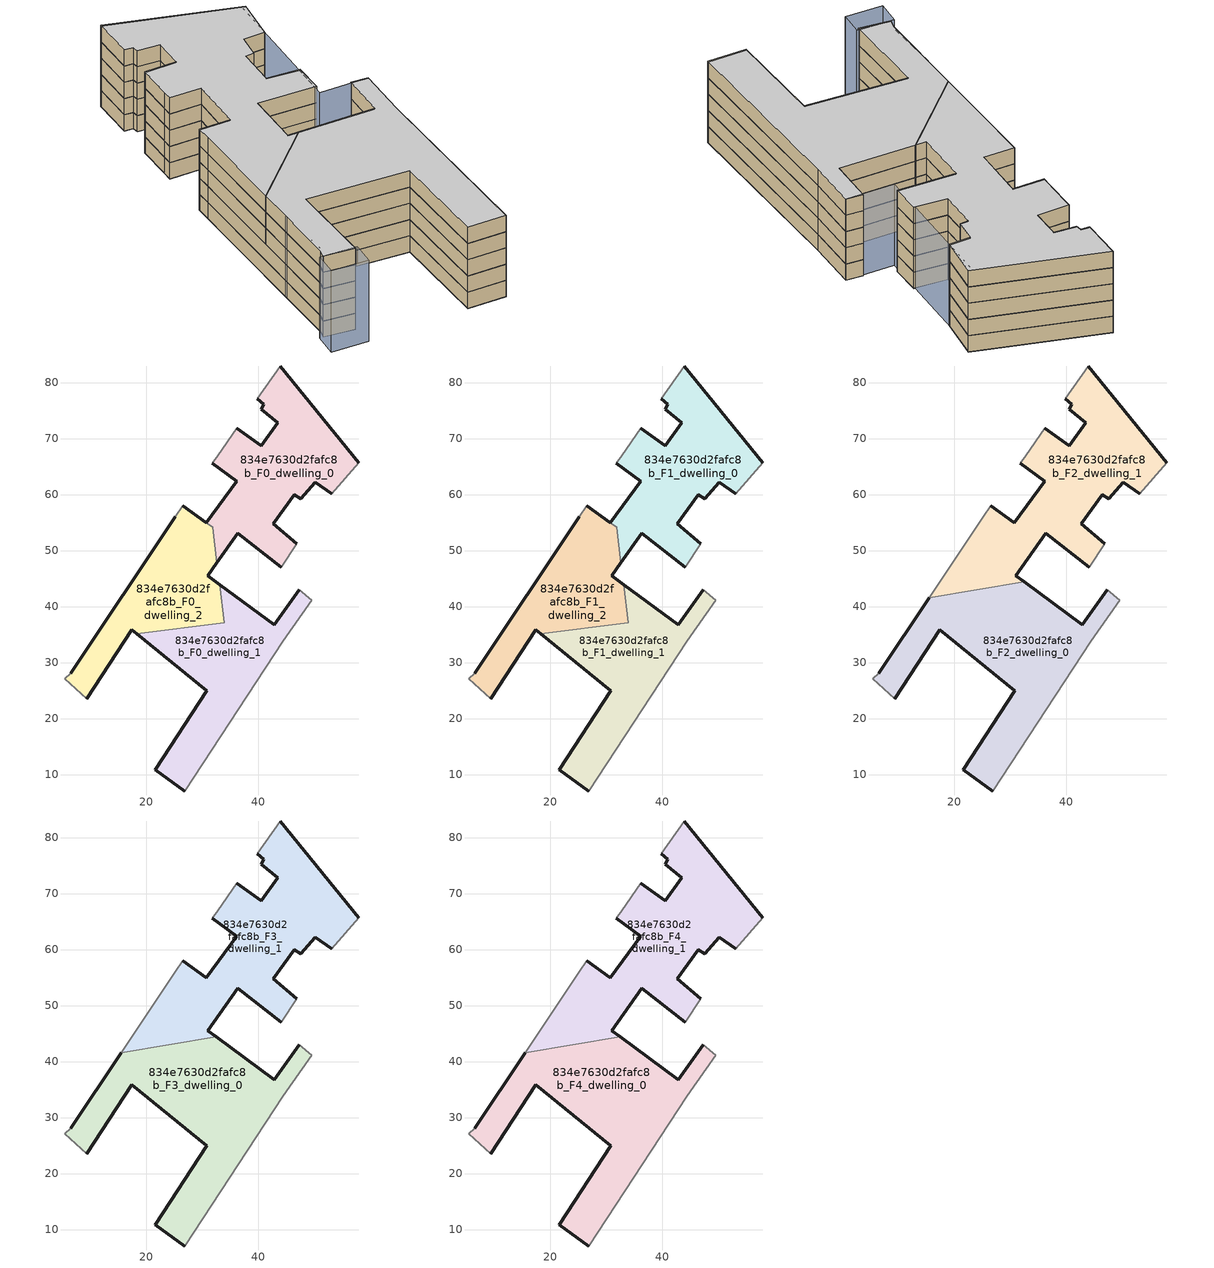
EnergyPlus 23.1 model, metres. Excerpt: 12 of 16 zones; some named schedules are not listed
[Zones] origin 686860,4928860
834e7630d2fafc8b_F0_dwelling_0
 floor ground (EU_floor_Construction): 46.88,51.18 42.68,54.79 46.39,59.99 47.58,59.22 50.13,62.15 53.1,60.13 57.91,65.67 43.93,82.95 39.81,77.06 40.96,76.1 40.51,75.21 43.41,72.78 40.54,68.71 36.14,71.81 32.73,66.92 31.77,65.55 36.1,62.39 30.69,54.97 31.83,54.14 32.6,47.82 36.27,53.07 44.09,47.01 z0
 wall outside (EU_wall_Construction): 36.14,71.81 40.54,68.71 43.41,72.78 40.51,75.21 40.96,76.1 39.81,77.06 / 43.93,82.95 57.91,65.67 / 53.1,60.13 50.13,62.15 47.58,59.22 46.39,59.99 42.68,54.79 46.88,51.18 / 44.09,47.01 36.27,53.07 32.6,47.82 / 30.69,54.97 36.1,62.39 31.77,65.55 z0:3
 wall adiabatic (EU_wall_Construction): 31.77,65.55 32.73,66.92 36.14,71.81 / 39.81,77.06 43.93,82.95 / 57.91,65.67 53.1,60.13 / 46.88,51.18 44.09,47.01 z0:3
 wall to 834e7630d2fafc8b_F0_dwelling_2 (EU_wall_Construction): 32.6,47.82 31.83,54.14 30.69,54.97 z0:3
834e7630d2fafc8b_F0_dwelling_1
 floor ground (EU_floor_Construction): 26.82,7.07 44.4,33.91 49.5,41.11 47.27,42.96 42.82,36.75 33.07,43.92 33.91,37.08 18.25,35.17 30.75,25 21.54,10.87 z0
 wall outside (EU_wall_Construction): 26.82,7.07 21.54,10.87 30.75,25 18.25,35.17 / 33.07,43.92 42.82,36.75 47.27,42.96 z0:3
 wall adiabatic (EU_wall_Construction): 47.27,42.96 49.5,41.11 44.4,33.91 26.82,7.07 z0:3
 wall to 834e7630d2fafc8b_F0_dwelling_2 (EU_wall_Construction): 18.25,35.17 33.91,37.08 33.07,43.92 z0:3
834e7630d2fafc8b_F0_dwelling_2
 floor ground (EU_floor_Construction): 33.91,37.08 33.07,43.92 30.96,45.47 32.6,47.82 31.83,54.14 26.5,58.02 25.16,56 6.5,28.08 5.42,27.08 9.36,23.58 17.39,35.87 18.25,35.17 z0
 wall outside (EU_wall_Construction): 18.25,35.17 17.39,35.87 9.36,23.58 / 6.5,28.08 25.16,56 / 32.6,47.82 30.96,45.47 33.07,43.92 / 26.5,58.02 30.69,54.97 z0:3
 wall adiabatic (EU_wall_Construction): 9.36,23.58 5.42,27.08 6.5,28.08 / 25.16,56 26.5,58.02 z0:3
834e7630d2fafc8b_F1_dwelling_0
 floor to 834e7630d2fafc8b_F0_dwelling_0 (EU_floor_Construction): 46.88,51.18 42.68,54.79 46.39,59.99 47.58,59.22 50.13,62.15 53.1,60.13 57.91,65.67 43.93,82.95 39.81,77.06 40.96,76.1 40.51,75.21 43.41,72.78 40.54,68.71 36.14,71.81 32.73,66.92 31.77,65.55 36.1,62.39 30.69,54.97 31.83,54.14 32.6,47.82 36.27,53.07 44.09,47.01 z3
 wall outside (EU_wall_Construction): 36.14,71.81 40.54,68.71 43.41,72.78 40.51,75.21 40.96,76.1 39.81,77.06 / 43.93,82.95 57.91,65.67 / 53.1,60.13 50.13,62.15 47.58,59.22 46.39,59.99 42.68,54.79 46.88,51.18 / 44.09,47.01 36.27,53.07 32.6,47.82 / 30.69,54.97 36.1,62.39 31.77,65.55 z3:6
 wall adiabatic (EU_wall_Construction): 31.77,65.55 32.73,66.92 36.14,71.81 / 39.81,77.06 43.93,82.95 / 57.91,65.67 53.1,60.13 / 46.88,51.18 44.09,47.01 z3:6
 wall to 834e7630d2fafc8b_F1_dwelling_2 (EU_wall_Construction): 32.6,47.82 31.83,54.14 30.69,54.97 z3:6
834e7630d2fafc8b_F1_dwelling_1
 floor to 834e7630d2fafc8b_F0_dwelling_1 (EU_floor_Construction): 26.82,7.07 44.4,33.91 49.5,41.11 47.27,42.96 42.82,36.75 33.07,43.92 33.91,37.08 18.25,35.17 30.75,25 21.54,10.87 z3
 wall outside (EU_wall_Construction): 26.82,7.07 21.54,10.87 30.75,25 18.25,35.17 / 33.07,43.92 42.82,36.75 47.27,42.96 z3:6
 wall adiabatic (EU_wall_Construction): 47.27,42.96 49.5,41.11 44.4,33.91 26.82,7.07 z3:6
 wall to 834e7630d2fafc8b_F1_dwelling_2 (EU_wall_Construction): 18.25,35.17 33.91,37.08 33.07,43.92 z3:6
834e7630d2fafc8b_F1_dwelling_2
 floor to 834e7630d2fafc8b_F0_dwelling_2 (EU_floor_Construction): 33.91,37.08 33.07,43.92 30.96,45.47 32.6,47.82 31.83,54.14 26.5,58.02 25.16,56 6.5,28.08 5.42,27.08 9.36,23.58 17.39,35.87 18.25,35.17 z3
 wall outside (EU_wall_Construction): 18.25,35.17 17.39,35.87 9.36,23.58 / 6.5,28.08 25.16,56 / 32.6,47.82 30.96,45.47 33.07,43.92 / 26.5,58.02 30.69,54.97 z3:6
 wall adiabatic (EU_wall_Construction): 9.36,23.58 5.42,27.08 6.5,28.08 / 25.16,56 26.5,58.02 z3:6
834e7630d2fafc8b_F2_dwelling_0
 floor to 834e7630d2fafc8b_F1_dwelling_2 (EU_floor_Construction): 33.91,37.08 33.07,43.92 32.43,44.39 15.54,41.61 6.5,28.08 5.42,27.08 9.36,23.58 17.39,35.87 18.25,35.17 z6
 floor to 834e7630d2fafc8b_F1_dwelling_1 (EU_floor_Construction): 26.82,7.07 44.4,33.91 49.5,41.11 47.27,42.96 42.82,36.75 33.07,43.92 33.91,37.08 18.25,35.17 30.75,25 21.54,10.87 z6
 wall outside (EU_wall_Construction): 26.82,7.07 21.54,10.87 30.75,25 17.39,35.87 9.36,23.58 / 6.5,28.08 15.54,41.61 / 32.43,44.39 42.82,36.75 47.27,42.96 z6:9
 wall adiabatic (EU_wall_Construction): 9.36,23.58 5.42,27.08 6.5,28.08 / 47.27,42.96 49.5,41.11 44.4,33.91 26.82,7.07 z6:9
 wall to 834e7630d2fafc8b_F2_dwelling_1 (EU_wall_Construction): 15.54,41.61 32.43,44.39 z6:9
834e7630d2fafc8b_F2_dwelling_1
 floor to 834e7630d2fafc8b_F1_dwelling_0 (EU_floor_Construction): 46.88,51.18 42.68,54.79 46.39,59.99 47.58,59.22 50.13,62.15 53.1,60.13 57.91,65.67 43.93,82.95 39.81,77.06 40.96,76.1 40.51,75.21 43.41,72.78 40.54,68.71 36.14,71.81 32.73,66.92 31.77,65.55 36.1,62.39 30.69,54.97 31.83,54.14 32.6,47.82 36.27,53.07 44.09,47.01 z6
 floor to 834e7630d2fafc8b_F1_dwelling_2 (EU_floor_Construction): 32.43,44.39 30.96,45.47 32.6,47.82 31.83,54.14 26.5,58.02 25.16,56 15.54,41.61 z6
 wall outside (EU_wall_Construction): 36.14,71.81 40.54,68.71 43.41,72.78 40.51,75.21 40.96,76.1 39.81,77.06 / 43.93,82.95 57.91,65.67 / 53.1,60.13 50.13,62.15 47.58,59.22 46.39,59.99 42.68,54.79 46.88,51.18 / 44.09,47.01 36.27,53.07 30.96,45.47 32.43,44.39 / 26.5,58.02 30.69,54.97 36.1,62.39 31.77,65.55 z6:9
 wall adiabatic (EU_wall_Construction): 31.77,65.55 32.73,66.92 36.14,71.81 / 39.81,77.06 43.93,82.95 / 57.91,65.67 53.1,60.13 / 46.88,51.18 44.09,47.01 / 15.54,41.61 25.16,56 26.5,58.02 z6:9
834e7630d2fafc8b_F3_dwelling_0
 floor to 834e7630d2fafc8b_F2_dwelling_0 (EU_floor_Construction): 26.82,7.07 44.4,33.91 49.5,41.11 47.27,42.96 42.82,36.75 32.43,44.39 15.54,41.61 6.5,28.08 5.42,27.08 9.36,23.58 17.39,35.87 30.75,25 21.54,10.87 z9
 wall outside (EU_wall_Construction): 26.82,7.07 21.54,10.87 30.75,25 17.39,35.87 9.36,23.58 / 6.5,28.08 15.54,41.61 / 32.43,44.39 42.82,36.75 47.27,42.96 z9:12
 wall adiabatic (EU_wall_Construction): 9.36,23.58 5.42,27.08 6.5,28.08 / 47.27,42.96 49.5,41.11 44.4,33.91 26.82,7.07 z9:12
 wall to 834e7630d2fafc8b_F3_dwelling_1 (EU_wall_Construction): 15.54,41.61 32.43,44.39 z9:12
834e7630d2fafc8b_F3_dwelling_1
 floor to 834e7630d2fafc8b_F2_dwelling_1 (EU_floor_Construction): 46.88,51.18 42.68,54.79 46.39,59.99 47.58,59.22 50.13,62.15 53.1,60.13 57.91,65.67 43.93,82.95 39.81,77.06 40.96,76.1 40.51,75.21 43.41,72.78 40.54,68.71 36.14,71.81 32.73,66.92 31.77,65.55 36.1,62.39 30.69,54.97 26.5,58.02 25.16,56 15.54,41.61 32.43,44.39 30.96,45.47 36.27,53.07 44.09,47.01 z9
 wall outside (EU_wall_Construction): 36.14,71.81 40.54,68.71 43.41,72.78 40.51,75.21 40.96,76.1 39.81,77.06 / 43.93,82.95 57.91,65.67 / 53.1,60.13 50.13,62.15 47.58,59.22 46.39,59.99 42.68,54.79 46.88,51.18 / 44.09,47.01 36.27,53.07 30.96,45.47 32.43,44.39 / 26.5,58.02 30.69,54.97 36.1,62.39 31.77,65.55 z9:12
 wall adiabatic (EU_wall_Construction): 31.77,65.55 32.73,66.92 36.14,71.81 / 39.81,77.06 43.93,82.95 / 57.91,65.67 53.1,60.13 / 46.88,51.18 44.09,47.01 / 15.54,41.61 25.16,56 26.5,58.02 z9:12
834e7630d2fafc8b_F4_dwelling_0
 floor to 834e7630d2fafc8b_F3_dwelling_0 (EU_floor_Construction): 26.82,7.07 44.4,33.91 49.5,41.11 47.27,42.96 42.82,36.75 32.43,44.39 15.54,41.61 6.5,28.08 5.42,27.08 9.36,23.58 17.39,35.87 30.75,25 21.54,10.87 z12
 wall outside (EU_wall_Construction): 26.82,7.07 21.54,10.87 30.75,25 17.39,35.87 9.36,23.58 / 6.5,28.08 15.54,41.61 / 32.43,44.39 42.82,36.75 47.27,42.96 z12:15
 wall adiabatic (EU_wall_Construction): 9.36,23.58 5.42,27.08 6.5,28.08 / 47.27,42.96 49.5,41.11 44.4,33.91 26.82,7.07 z12:15
 wall to 834e7630d2fafc8b_F4_dwelling_1 (EU_wall_Construction): 15.54,41.61 32.43,44.39 z12:15
 ceiling to 834e7630d2fafc8b_F5_dwelling_0 (EU_floor_Construction): 47.27,42.96 49.5,41.11 44.4,33.91 26.82,7.07 21.54,10.87 30.75,25 17.39,35.87 9.36,23.58 5.42,27.08 6.5,28.08 15.54,41.61 32.43,44.39 42.82,36.75 z15
834e7630d2fafc8b_F4_dwelling_1
 floor to 834e7630d2fafc8b_F3_dwelling_1 (EU_floor_Construction): 46.88,51.18 42.68,54.79 46.39,59.99 47.58,59.22 50.13,62.15 53.1,60.13 57.91,65.67 43.93,82.95 39.81,77.06 40.96,76.1 40.51,75.21 43.41,72.78 40.54,68.71 36.14,71.81 32.73,66.92 31.77,65.55 36.1,62.39 30.69,54.97 26.5,58.02 25.16,56 15.54,41.61 32.43,44.39 30.96,45.47 36.27,53.07 44.09,47.01 z12
 wall outside (EU_wall_Construction): 36.14,71.81 40.54,68.71 43.41,72.78 40.51,75.21 40.96,76.1 39.81,77.06 / 43.93,82.95 57.91,65.67 / 53.1,60.13 50.13,62.15 47.58,59.22 46.39,59.99 42.68,54.79 46.88,51.18 / 44.09,47.01 36.27,53.07 30.96,45.47 32.43,44.39 / 26.5,58.02 30.69,54.97 36.1,62.39 31.77,65.55 z12:15
 wall adiabatic (EU_wall_Construction): 31.77,65.55 32.73,66.92 36.14,71.81 / 39.81,77.06 43.93,82.95 / 57.91,65.67 53.1,60.13 / 46.88,51.18 44.09,47.01 / 15.54,41.61 25.16,56 26.5,58.02 z12:15
 ceiling to 834e7630d2fafc8b_F5_dwelling_1 (EU_floor_Construction): 43.93,82.95 57.91,65.67 53.1,60.13 50.13,62.15 47.58,59.22 46.39,59.99 42.68,54.79 46.88,51.18 44.09,47.01 36.27,53.07 30.96,45.47 32.43,44.39 15.54,41.61 25.16,56 26.5,58.02 30.69,54.97 36.1,62.39 31.77,65.55 32.73,66.92 36.14,71.81 40.54,68.71 43.41,72.78 40.51,75.21 40.96,76.1 39.81,77.06 z15
shading: 12.19,36.62 6.72,27.88 / 49.5,41.11 42.82,45.96 / 42.82,45.96 57.39,66.05 / 7.47,20.53 2.55,24.4 / 2.55,24.4 4.95,27.45 / 4.95,27.45 9.87,23.58 / 9.87,23.58 7.47,20.53 z0:15
[Building]
EU S2 Campaign: North Axis=0; Terrain=City; Solar Distribution=FullExterior
[Site:Location]
Bologna: Latitude=44.5; Longitude=11.25; Time Zone=1; Elevation=37
[SizingPeriod:WeatherFileDays]
AnnualSizingPeriod: Begin Month=1; Begin Day of Month=1; End Month=12; End Day of Month=31; Day of Week for Start Day=Monday; Use Weather File Daylight Saving Period=No; Use Weather File Rain and Snow Indicators=No
[MATERIAL]
EU_InternalMass_Material: Roughness=MediumRough; Thickness=0.1; Conductivity=1; Density=1800; Specific Heat=900; Thermal Absorptance=0.9; Solar Absorptance=0.7; Visible Absorptance=0.7
[MATERIAL:NOMASS] Roughness=MediumRough; Thermal Absorptance=0.9; Solar Absorptance=0.7; Visible Absorptance=0.7
Name | Thermal Resistance
EU_wall_NoMass | 0.905828
EU_floor_NoMass | 0.67114
[CONSTRUCTION]
EU_wall_Construction: EU_wall_NoMass
EU_floor_Construction: EU_floor_NoMass
EU_InternalMass_Construction: EU_InternalMass_Material
[ZONE] Type=1; Multiplier=1; Ceiling Height=autocalculate; Floor Area=autocalculate; Part of Total Floor Area=Yes
Name | Volume
834e7630d2fafc8b_F0_dwelling_0; 834e7630d2fafc8b_F1_dwelling_0 | 1312.73
834e7630d2fafc8b_F2_dwelling_0 | 1754.85
834e7630d2fafc8b_F3_dwelling_0; 834e7630d2fafc8b_F4_dwelling_0 | 1754.88
834e7630d2fafc8b_F0_dwelling_1; 834e7630d2fafc8b_F1_dwelling_1 | 1159.03
834e7630d2fafc8b_F2_dwelling_1 | 1754.87
834e7630d2fafc8b_F3_dwelling_1; 834e7630d2fafc8b_F4_dwelling_1 | 1754.86
834e7630d2fafc8b_F0_dwelling_2; 834e7630d2fafc8b_F1_dwelling_2 | 1037.96
[INTERNALMASS] Construction=EU_InternalMass_Construction
Name | Zone or ZoneList | Surface Area
834e7630d2fafc8b_F0_dwelling_0_EU_InternalMass | 834e7630d2fafc8b_F0_dwelling_0 | 437.58
834e7630d2fafc8b_F0_dwelling_1_EU_InternalMass | 834e7630d2fafc8b_F0_dwelling_1 | 386.342
834e7630d2fafc8b_F0_dwelling_2_EU_InternalMass | 834e7630d2fafc8b_F0_dwelling_2 | 345.988
834e7630d2fafc8b_F1_dwelling_0_EU_InternalMass | 834e7630d2fafc8b_F1_dwelling_0 | 437.58
834e7630d2fafc8b_F1_dwelling_1_EU_InternalMass | 834e7630d2fafc8b_F1_dwelling_1 | 386.342
834e7630d2fafc8b_F1_dwelling_2_EU_InternalMass | 834e7630d2fafc8b_F1_dwelling_2 | 345.988
834e7630d2fafc8b_F2_dwelling_0_EU_InternalMass | 834e7630d2fafc8b_F2_dwelling_0 | 584.961
834e7630d2fafc8b_F2_dwelling_1_EU_InternalMass | 834e7630d2fafc8b_F2_dwelling_1 | 584.956
834e7630d2fafc8b_F3_dwelling_0_EU_InternalMass | 834e7630d2fafc8b_F3_dwelling_0 | 584.961
834e7630d2fafc8b_F3_dwelling_1_EU_InternalMass | 834e7630d2fafc8b_F3_dwelling_1 | 584.956
834e7630d2fafc8b_F4_dwelling_0_EU_InternalMass | 834e7630d2fafc8b_F4_dwelling_0 | 584.961
834e7630d2fafc8b_F4_dwelling_1_EU_InternalMass | 834e7630d2fafc8b_F4_dwelling_1 | 584.956
[OTHEREQUIPMENT] Fuel Type=Electricity; Design Level Calculation Method=Watts/Area; Power per Zone Floor Area=1; Fraction Latent=0; Fraction Radiant=0; Fraction Lost=0; Carbon Dioxide Generation Rate=0; EndUse Subcategory=EU_Step8_InternalGains
Name | Zone or ZoneList or Space or SpaceList | Schedule
EU_Step8_InternalGain_834e7630d2fafc8b_F0_dwelling_0_f000 | 834e7630d2fafc8b_F0_dwelling_0 | EU_Step8_GainSchedule_834e7630d2fafc8b_F0_dwelling_0_f000
EU_Step8_InternalGain_834e7630d2fafc8b_F0_dwelling_1_f000 | 834e7630d2fafc8b_F0_dwelling_1 | EU_Step8_GainSchedule_834e7630d2fafc8b_F0_dwelling_1_f000
EU_Step8_InternalGain_834e7630d2fafc8b_F0_dwelling_2_f000 | 834e7630d2fafc8b_F0_dwelling_2 | EU_Step8_GainSchedule_834e7630d2fafc8b_F0_dwelling_2_f000
EU_Step8_InternalGain_834e7630d2fafc8b_F1_dwelling_0_f000 | 834e7630d2fafc8b_F1_dwelling_0 | EU_Step8_GainSchedule_834e7630d2fafc8b_F1_dwelling_0_f000
EU_Step8_InternalGain_834e7630d2fafc8b_F1_dwelling_1_f000 | 834e7630d2fafc8b_F1_dwelling_1 | EU_Step8_GainSchedule_834e7630d2fafc8b_F1_dwelling_1_f000
EU_Step8_InternalGain_834e7630d2fafc8b_F1_dwelling_2_f000 | 834e7630d2fafc8b_F1_dwelling_2 | EU_Step8_GainSchedule_834e7630d2fafc8b_F1_dwelling_2_f000
EU_Step8_InternalGain_834e7630d2fafc8b_F2_dwelling_0_f000 | 834e7630d2fafc8b_F2_dwelling_0 | EU_Step8_GainSchedule_834e7630d2fafc8b_F2_dwelling_0_f000
EU_Step8_InternalGain_834e7630d2fafc8b_F2_dwelling_1_f000 | 834e7630d2fafc8b_F2_dwelling_1 | EU_Step8_GainSchedule_834e7630d2fafc8b_F2_dwelling_1_f000
EU_Step8_InternalGain_834e7630d2fafc8b_F3_dwelling_0_f000 | 834e7630d2fafc8b_F3_dwelling_0 | EU_Step8_GainSchedule_834e7630d2fafc8b_F3_dwelling_0_f000
EU_Step8_InternalGain_834e7630d2fafc8b_F3_dwelling_1_f000 | 834e7630d2fafc8b_F3_dwelling_1 | EU_Step8_GainSchedule_834e7630d2fafc8b_F3_dwelling_1_f000
EU_Step8_InternalGain_834e7630d2fafc8b_F4_dwelling_0_f000 | 834e7630d2fafc8b_F4_dwelling_0 | EU_Step8_GainSchedule_834e7630d2fafc8b_F4_dwelling_0_f000
EU_Step8_InternalGain_834e7630d2fafc8b_F4_dwelling_1_f000 | 834e7630d2fafc8b_F4_dwelling_1 | EU_Step8_GainSchedule_834e7630d2fafc8b_F4_dwelling_1_f000
[ZONEVENTILATION:DESIGNFLOWRATE] Schedule=EU_AlwaysOn; Design Flow Rate Calculation Method=AirChanges/Hour; Air Changes per Hour=0.73129; Ventilation Type=Natural; Fan Pressure Rise=0; Fan Total Efficiency=1; Constant Term Coefficient=1; Temperature Term Coefficient=0; Velocity Term Coefficient=0; Velocity Squared Term Coefficient=0; Minimum Indoor Temperature=-100; Maximum Indoor Temperature=100; Delta Temperature=-100; Minimum Outdoor Temperature=-100; Maximum Outdoor Temperature=100; Maximum Wind Speed=40
Name | Zone or ZoneList or Space or SpaceList
EU_ConstantAir_834e7630d2fafc8b_F0_dwelling_0 | 834e7630d2fafc8b_F0_dwelling_0
EU_ConstantAir_834e7630d2fafc8b_F0_dwelling_1 | 834e7630d2fafc8b_F0_dwelling_1
EU_ConstantAir_834e7630d2fafc8b_F0_dwelling_2 | 834e7630d2fafc8b_F0_dwelling_2
EU_ConstantAir_834e7630d2fafc8b_F1_dwelling_0 | 834e7630d2fafc8b_F1_dwelling_0
EU_ConstantAir_834e7630d2fafc8b_F1_dwelling_1 | 834e7630d2fafc8b_F1_dwelling_1
EU_ConstantAir_834e7630d2fafc8b_F1_dwelling_2 | 834e7630d2fafc8b_F1_dwelling_2
EU_ConstantAir_834e7630d2fafc8b_F2_dwelling_0 | 834e7630d2fafc8b_F2_dwelling_0
EU_ConstantAir_834e7630d2fafc8b_F2_dwelling_1 | 834e7630d2fafc8b_F2_dwelling_1
EU_ConstantAir_834e7630d2fafc8b_F3_dwelling_0 | 834e7630d2fafc8b_F3_dwelling_0
EU_ConstantAir_834e7630d2fafc8b_F3_dwelling_1 | 834e7630d2fafc8b_F3_dwelling_1
EU_ConstantAir_834e7630d2fafc8b_F4_dwelling_0 | 834e7630d2fafc8b_F4_dwelling_0
EU_ConstantAir_834e7630d2fafc8b_F4_dwelling_1 | 834e7630d2fafc8b_F4_dwelling_1
[HVACTEMPLATE:THERMOSTAT] Constant Heating Setpoint=20; Constant Cooling Setpoint=50
EU_HeatOnly_834e7630d2fafc8b_F0_dwelling_0; EU_HeatOnly_834e7630d2fafc8b_F0_dwelling_1; EU_HeatOnly_834e7630d2fafc8b_F0_dwelling_2; EU_HeatOnly_834e7630d2fafc8b_F1_dwelling_0; EU_HeatOnly_834e7630d2fafc8b_F1_dwelling_1; EU_HeatOnly_834e7630d2fafc8b_F1_dwelling_2; EU_HeatOnly_834e7630d2fafc8b_F2_dwelling_0; EU_HeatOnly_834e7630d2fafc8b_F2_dwelling_1; EU_HeatOnly_834e7630d2fafc8b_F3_dwelling_0; EU_HeatOnly_834e7630d2fafc8b_F3_dwelling_1; EU_HeatOnly_834e7630d2fafc8b_F4_dwelling_0; EU_HeatOnly_834e7630d2fafc8b_F4_dwelling_1; EU_HeatOnly_834e7630d2fafc8b_F5_dwelling_0; EU_HeatOnly_834e7630d2fafc8b_F5_dwelling_1; EU_HeatOnly_834e7630d2fafc8b_F6_dwelling_0; EU_HeatOnly_834e7630d2fafc8b_F6_dwelling_1
[HVACTEMPLATE:ZONE:IDEALLOADSAIRSYSTEM]
834e7630d2fafc8b_F0_dwelling_0: Template Thermostat=EU_HeatOnly_834e7630d2fafc8b_F0_dwelling_0; System Availability Schedule=EU_AlwaysOn; Maximum Heating Supply Air Temperature=50; Minimum Cooling Supply Air Temperature=13; Maximum Heating Supply Air Humidity Ratio=0.0156; Minimum Cooling Supply Air Humidity Ratio=0.0077; Heating Limit=NoLimit; Cooling Limit=NoLimit; Heating Availability Schedule=EU_AlwaysOn; Cooling Availability Schedule=EU_CoolingOff; Dehumidification Control Type=ConstantSensibleHeatRatio; Cooling Sensible Heat Ratio=0.7; Dehumidification Setpoint=60; Humidification Control Type=None; Humidification Setpoint=30; Outdoor Air Method=None; Outdoor Air Flow Rate per Person=0.00944; Outdoor Air Flow Rate per Zone Floor Area=0; Outdoor Air Flow Rate per Zone=0; Demand Controlled Ventilation Type=None; Outdoor Air Economizer Type=NoEconomizer; Heat Recovery Type=None; Sensible Heat Recovery Effectiveness=0.7; Latent Heat Recovery Effectiveness=0.65
